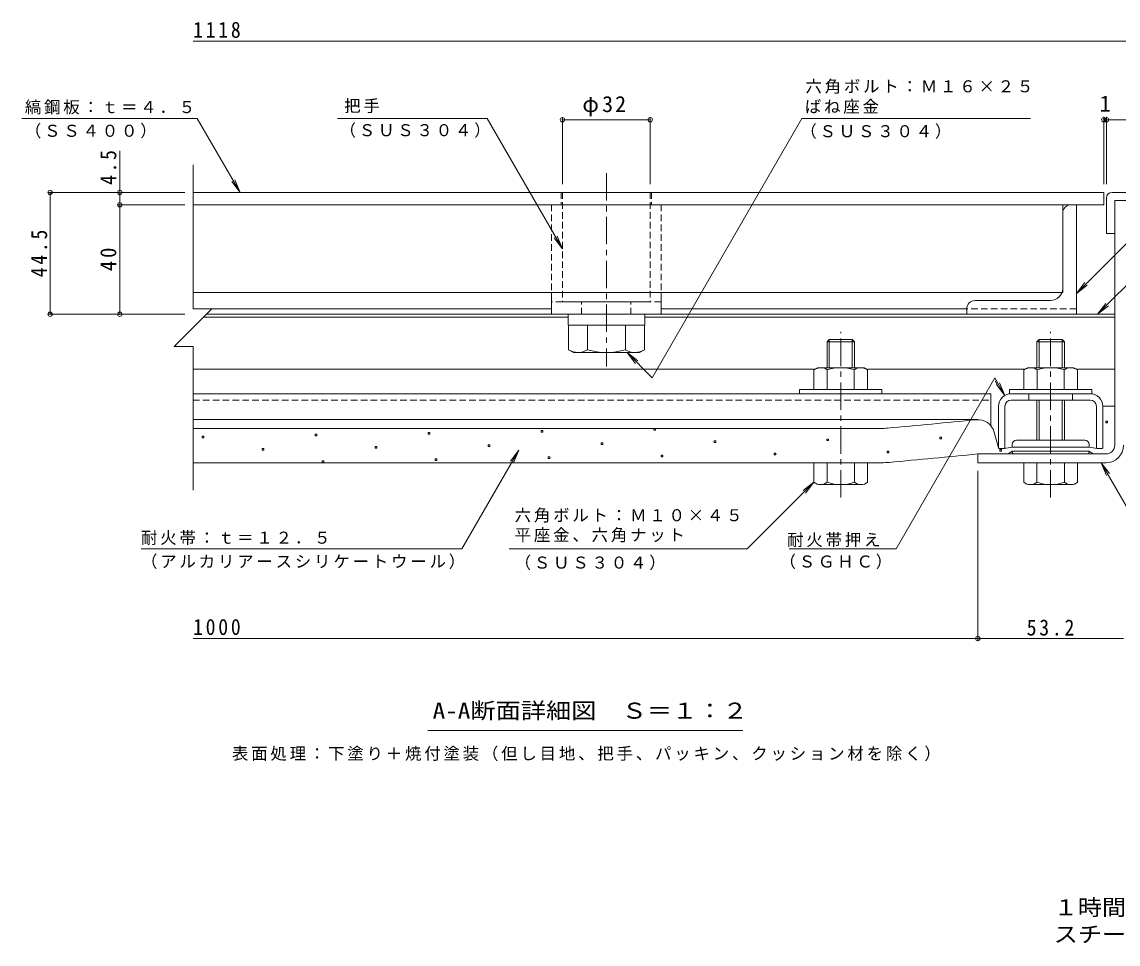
# Model space of a CAD drawing. Units: millimetres on the paper, enlarged 10 times, with parts at other scales. Extents: x -2572 to 2730, y -1962 to 1888.
# Drawn here: x -2383 to -383, y -1962 to -279 of the extents above; entities that cross this region are included whole.
import ezdxf
from ezdxf.enums import TextEntityAlignment as Align

# ---------------------------------------------------------------- set-up
doc = ezdxf.new("R2010")
doc.units = ezdxf.units.MM
doc.header["$LTSCALE"] = 10
doc.header["$PDMODE"] = 32
doc.header["$PDSIZE"] = 8
doc.linetypes.add('CHAIN1', pattern=[8, 5, -1, 1, -1])
doc.linetypes.add('DASHED1', pattern=[1.8, 1.2, -0.6])
for name, color, linetype, lineweight in [('D-2', 7, 'Continuous', 9), ('D-3', 5, 'Continuous', 5), ('D-4', 4, 'Continuous', 9), ('D-5', 3, 'Continuous', 9), ('D-6', 6, 'Continuous', 5), ('D-7', 5, 'Continuous', 5), ('D-8', 5, 'Continuous', 5), ('D-9', 134, 'Continuous', 5), ('D-B', 2, 'Continuous', 9), ('D-C', 5, 'Continuous', 5), ('D-F', 7, 'Continuous', 9), ('F-5_F-5ﾚｲﾔ', 7, 'Continuous', 9)]:
    doc.layers.add(name, color=color, linetype=linetype, lineweight=lineweight)
doc.styles.add('ＭＳ ゴシック', font='')
doc.styles.get('ＭＳ ゴシック').set_extended_font_data('MS Gothic')

msp = doc.modelspace()

# ---------------------------------------------------------------- linework, layer by layer
at = {"layer": 'D-2'}
for p, q in [((-343.66, -314.19), (-2070.44, -314.19)), ((-2382.7, -455.2), (-2062.88, -455.2)), ((-1984.67, -589.95), (-2062.88, -455.2)), ((-1533.57, -455.2), (-1806.83, -455.2)), ((-1533.57, -455.2), (-1396.41, -692.77)), ((-1396.41, -574.95), (-1396.41, -452.33)), ((-1396.41, -457.33), (-1236.41, -457.33)), ((-1236.41, -574.95), (-1236.41, -452.33)), ((-1232.78, -928.23), (-959.68, -455.2)), ((-542.69, -455.2), (-959.68, -455.2)), ((-408.66, -574.95), (-408.66, -452.32)), ((-408.66, -457.32), (-403.66, -457.32)), ((-403.66, -574.95), (-403.66, -452.32)), ((-403.66, -457.32), (-279.31, -457.32)), ((-194.05, -509.88), (-458.66, -774.49)), ((-1984.67, -589.95), (-1999.94, -570.15)), ((-1984.67, -589.95), (-1994.29, -566.87)), ((-1396.41, -692.77), (-1411.63, -672.93)), ((-1396.41, -692.77), (-1405.98, -669.67)), ((-279.25, -671.44), (-420.26, -812.44)), ((-458.66, -774.49), (-443.44, -754.66)), ((-458.66, -774.49), (-438.83, -759.27)), ((-420.26, -812.44), (-405.04, -792.61)), ((-420.26, -812.44), (-400.43, -797.22)), ((-1278.56, -882.45), (-1263.34, -902.28))]:
    msp.add_line(p, q, dxfattribs=at)
at = {"layer": 'D-2', "color": 3}
for p, q in [((-408.66, -589.95), (-2070.44, -589.95)), ((-408.66, -589.95), (-408.66, -612.45)), ((-2070.44, -612.45), (-408.66, -612.45))]:
    msp.add_line(p, q, dxfattribs=at)
at = {"layer": 'D-2', "color": 3, "linetype": 'DASHED1'}
for p, q in [((-1398.91, -589.95), (-1398.91, -612.45)), ((-1233.91, -589.95), (-1233.91, -612.45))]:
    msp.add_line(p, q, dxfattribs=at)
at = {"layer": 'D-2'}
msp.add_lwpolyline([(-1232.78, -928.23), (-1278.56, -882.45), (-1258.73, -897.67)], dxfattribs=at)
for p in [(-1396.41, -457.33), (-1236.41, -457.33), (-408.66, -457.32), (-403.66, -457.32)]:
    msp.add_point(p, dxfattribs=at)
at = {"layer": 'D-3', "color": 4, "lineweight": 9}
for p, q in [((-403.66, -599.95), (-403.66, -664.95)), ((-393.66, -589.95), (-343.66, -589.95)), ((-388.66, -604.95), (-388.66, -664.95)), ((-403.66, -664.95), (-388.66, -664.95))]:
    msp.add_line(p, q, dxfattribs=at)
at = {"layer": 'D-3', "color": 134}
for p, q in [((-388.66, -1051.45), (-388.66, -604.95)), ((-372.66, -604.95), (-388.66, -604.95)), ((-638.66, -1083.45), (-638.66, -1067.45)), ((-638.66, -1067.45), (-404.66, -1067.45)), ((-638.66, -1083.45), (-404.66, -1083.45))]:
    msp.add_line(p, q, dxfattribs=at)
at = {"layer": 'D-3', "color": 6}
for p, q in [((-2051.19, -817.45), (-1386.16, -817.45)), ((-1246.16, -817.45), (-388.66, -817.45)), ((-2070.44, -912.45), (-937.74, -912.45)), ((-839.59, -912.45), (-554.74, -912.45)), ((-456.59, -912.45), (-388.66, -912.45))]:
    msp.add_line(p, q, dxfattribs=at)
at = {"layer": 'D-3'}
for p, q in [((-909.6, -858.45), (-913.66, -862.51)), ((-909.6, -858.45), (-867.72, -858.45)), ((-909.6, -909.95), (-909.6, -858.45)), ((-867.72, -858.45), (-863.66, -862.51)), ((-867.72, -909.95), (-867.72, -858.45)), ((-526.6, -858.45), (-530.66, -862.51)), ((-484.72, -858.45), (-526.6, -858.45)), ((-526.6, -909.95), (-526.6, -858.45)), ((-484.72, -858.45), (-480.66, -862.51)), ((-484.72, -909.95), (-484.72, -858.45)), ((-913.66, -862.51), (-863.66, -862.51)), ((-913.66, -862.51), (-913.66, -909.95)), ((-863.66, -909.95), (-863.66, -862.51)), ((-480.66, -862.51), (-530.66, -862.51)), ((-530.66, -909.95), (-530.66, -862.51)), ((-480.66, -862.51), (-480.66, -909.95)), ((-530.66, -1042.45), (-530.66, -968.95)), ((-526.6, -1042.45), (-526.6, -968.95)), ((-484.72, -1042.45), (-484.72, -968.95)), ((-480.66, -968.95), (-480.66, -1042.45)), ((-937.66, -1083.45), (-839.66, -1083.45)), ((-937.66, -1118.97), (-937.66, -1083.45)), ((-913.66, -1118.97), (-913.66, -1083.45)), ((-863.66, -1118.97), (-863.66, -1083.45)), ((-839.66, -1118.97), (-839.66, -1083.45)), ((-554.66, -1118.97), (-554.66, -1083.45)), ((-456.66, -1083.45), (-554.66, -1083.45)), ((-530.66, -1118.97), (-530.66, -1083.45)), ((-480.66, -1118.97), (-480.66, -1083.45)), ((-456.66, -1118.97), (-456.66, -1083.45)), ((-851.66, -1123.45), (-925.66, -1123.45)), ((-468.66, -1123.45), (-542.66, -1123.45))]:
    msp.add_line(p, q, dxfattribs=at)
at = {"layer": 'D-3', "linetype": 'CHAIN1'}
for p, q in [((-888.66, -1146.94), (-888.66, -844.5)), ((-505.66, -1146.94), (-505.66, -844.5))]:
    msp.add_line(p, q, dxfattribs=at)
at = {"layer": 'D-3', "color": 4, "lineweight": 9}
msp.add_lwpolyline([(-343.66, -589.95), (-343.66, -604.95), (-388.66, -604.95)], dxfattribs=at)
msp.add_arc((-393.66, -599.95), 10, 90, 180, dxfattribs=at)
at = {"layer": 'D-3', "color": 134}
for radius in [16, 32]:
    msp.add_arc((-404.66, -1051.45), radius, 270, 0, dxfattribs=at)
at = {"layer": 'D-3'}
for centre, radius, start, end in [((-925.66, -1105.12), 18.33, 229.1022, 310.89809), ((-888.66, -1051.37), 72.08, 249.70546, 290.29454), ((-851.66, -1105.12), 18.33, 229.10191, 310.8978), ((-542.66, -1105.12), 18.33, 229.1022, 310.89809), ((-505.66, -1051.37), 72.08, 249.70546, 290.29454), ((-468.66, -1105.12), 18.33, 229.10191, 310.8978)]:
    msp.add_arc(centre, radius, start, end, dxfattribs=at)
at = {"layer": 'D-4'}
for p, q in [((-410.66, -980.1), (-388.66, -980.1)), ((-410.66, -1056.2), (-410.66, -980.45)), ((-388.66, -1051.45), (-388.66, -980.1)), ((-638.72, -1004.8), (-2070.44, -1004.8)), ((-2070.44, -1020.95), (-817, -1020.95)), ((-600.66, -1056.2), (-608.61, -1027.66)), ((-599.41, -1057.45), (-600.66, -1056.2)), ((-590.41, -1057.45), (-599.41, -1057.45)), ((-575.66, -1054.95), (-590.41, -1057.45)), ((-435.66, -1054.95), (-575.66, -1054.95)), ((-638.66, -1067.45), (-583.14, -1067.45)), ((-575.66, -1062.45), (-583.14, -1067.45)), ((-575.66, -1062.45), (-435.66, -1062.45)), ((-435.66, -1062.45), (-428.18, -1067.45)), ((-404.66, -1067.45), (-428.18, -1067.45)), ((-814.13, -1083.45), (-2070.44, -1083.45))]:
    msp.add_line(p, q, dxfattribs=at)
at = {"layer": 'D-4', "color": 134, "lineweight": 5}
for p, q in [((-575.66, -1049.95), (-575.66, -1054.95)), ((-575.66, -1054.95), (-435.66, -1054.95)), ((-443.16, -1042.45), (-568.16, -1042.45)), ((-435.66, -1049.95), (-435.66, -1054.95)), ((-575.66, -1062.45), (-435.66, -1062.45)), ((-575.66, -1064.95), (-575.66, -1062.45)), ((-438.16, -1067.45), (-573.16, -1067.45)), ((-435.66, -1064.95), (-435.66, -1062.45))]:
    msp.add_line(p, q, dxfattribs=at)
at = {"layer": 'D-4', "color": 2}
for points in [[(-404.92, -1010.34), (-404.92, -1007.34), (-401.92, -1007.34), (-401.92, -1010.34)], [(-2053.93, -1038.08), (-2053.93, -1035.08), (-2050.93, -1035.08), (-2050.93, -1038.08)], [(-1847.8, -1034.61), (-1847.8, -1031.61), (-1844.8, -1031.61), (-1844.8, -1034.61)], [(-1641.68, -1031.15), (-1641.68, -1028.15), (-1638.68, -1028.15), (-1638.68, -1031.15)], [(-1435.55, -1027.68), (-1435.55, -1024.68), (-1432.55, -1024.68), (-1432.55, -1027.68)], [(-1229.43, -1024.21), (-1229.43, -1021.21), (-1226.43, -1021.21), (-1226.43, -1024.21)], [(-707.64, -1039.69), (-707.64, -1036.69), (-704.64, -1036.69), (-704.64, -1039.69)], [(-1944.4, -1060.5), (-1944.4, -1057.5), (-1941.4, -1057.5), (-1941.4, -1060.5)], [(-1738.27, -1057.03), (-1738.27, -1054.03), (-1735.27, -1054.03), (-1735.27, -1057.03)], [(-1532.15, -1053.56), (-1532.15, -1050.56), (-1529.14, -1050.56), (-1529.14, -1053.56)], [(-1326.02, -1050.09), (-1326.02, -1047.09), (-1323.02, -1047.09), (-1323.02, -1050.09)], [(-1119.89, -1046.63), (-1119.89, -1043.63), (-1116.89, -1043.63), (-1116.89, -1046.63)], [(-913.77, -1043.16), (-913.77, -1040.16), (-910.77, -1040.16), (-910.77, -1043.16)], [(-598.11, -1062.11), (-598.11, -1059.11), (-595.11, -1059.11), (-595.11, -1062.11)], [(-1834.86, -1082.91), (-1834.86, -1079.91), (-1831.86, -1079.91), (-1831.86, -1082.91)], [(-1628.74, -1079.44), (-1628.74, -1076.44), (-1625.74, -1076.44), (-1625.74, -1079.44)], [(-1422.61, -1075.98), (-1422.61, -1072.98), (-1419.61, -1072.98), (-1419.61, -1075.98)], [(-1216.49, -1072.51), (-1216.49, -1069.51), (-1213.49, -1069.51), (-1213.49, -1072.51)], [(-1010.36, -1069.04), (-1010.36, -1066.04), (-1007.36, -1066.04), (-1007.36, -1069.04)], [(-804.23, -1065.57), (-804.23, -1062.57), (-801.23, -1062.57), (-801.23, -1065.57)]]:
    msp.add_lwpolyline(points, close=True, dxfattribs=at)
at = {"layer": 'D-4'}
msp.add_lwpolyline([(-435.66, -1054.95), (-420.91, -1057.45), (-411.91, -1057.45), (-410.66, -1056.2)], dxfattribs=at)
for centre, radius, start, end in [((-3138.66, 24381.51), 25508.96, 275.2529, 275.61726), ((-638.72, -1036.05), 31.25, 15.57156, 95.61726), ((-817, -870.95), 150, 270, 275.2529), ((-404.66, -1051.45), 16, 270, 0), ((-3138.66, 24381.51), 25571.46, 275.24643, 275.6105), ((-814.13, -933.45), 150, 270, 275.24643)]:
    msp.add_arc(centre, radius, start, end, dxfattribs=at)
at = {"layer": 'D-4', "color": 134, "lineweight": 5}
for centre, radius, start, end in [((-568.16, -1049.95), 7.5, 90, 180), ((-443.16, -1049.95), 7.5, 0, 90), ((-573.16, -1064.95), 2.5, 180, 270), ((-438.16, -1064.95), 2.5, 270, 0)]:
    msp.add_arc(centre, radius, start, end, dxfattribs=at)
at = {"layer": 'D-5', "color": 7}
for p, q in [((-2204.09, -589.95), (-2204.09, -513.83)), ((-589.16, -960.53), (-607.56, -928.66)), ((-600.18, -946.44), (-607.22, -934.26)), ((-589.16, -960.53), (-598.73, -937.43)), ((-589.16, -960.53), (-604.38, -940.69)), ((-1580.19, -1240.83), (-1476.11, -1060.55)), ((-1476.11, -1060.55), (-1491.33, -1080.38)), ((-1476.11, -1060.55), (-1485.67, -1083.64)), ((-413.49, -1083.45), (-403.92, -1106.54)), ((-413.49, -1083.45), (-398.27, -1103.28)), ((-248.68, -1368.9), (-413.49, -1083.45)), ((-1059.52, -1240.83), (-937.66, -1118.97)), ((-937.66, -1118.97), (-957.5, -1134.19)), ((-937.66, -1118.97), (-952.88, -1138.81)), ((-1493.87, -1240.83), (-1059.52, -1240.83)), ((-1067.05, -1572.02), (-1642.05, -1572.02))]:
    msp.add_line(p, q, dxfattribs=at)
msp.add_lwpolyline([(-982.94, -1240.83), (-787.79, -1240.83), (-607.56, -928.66)], dxfattribs=at)
at = {"layer": 'D-6'}
for p, q in [((-1416.41, -812.45), (-2046.19, -812.45)), ((-388.66, -812.45), (-1216.41, -812.45))]:
    msp.add_line(p, q, dxfattribs=at)
at = {"layer": 'D-7', "linetype": 'DASHED1'}
for p, q in [((-1416.41, -612.45), (-1416.41, -772.45)), ((-1216.41, -612.45), (-1216.41, -772.45)), ((-1216.41, -789.95), (-1416.41, -789.95)), ((-1361.41, -812.45), (-1361.41, -789.95)), ((-1271.41, -812.45), (-1271.41, -789.95))]:
    msp.add_line(p, q, dxfattribs=at)
at = {"layer": 'D-7'}
for p, q in [((-1416.41, -772.45), (-1416.41, -812.45)), ((-1216.41, -772.45), (-1216.41, -812.45)), ((-1216.41, -812.45), (-1416.41, -812.45))]:
    msp.add_line(p, q, dxfattribs=at)
at = {"layer": 'D-7', "color": 134}
for p, q in [((-963.66, -949.95), (-963.66, -957.45)), ((-813.66, -949.95), (-963.66, -949.95)), ((-813.66, -957.45), (-963.66, -957.45)), ((-813.66, -949.95), (-813.66, -957.45)), ((-580.66, -949.95), (-580.66, -957.45)), ((-430.66, -949.95), (-580.66, -949.95)), ((-430.66, -957.45), (-580.66, -957.45)), ((-430.66, -949.95), (-430.66, -957.45))]:
    msp.add_line(p, q, dxfattribs=at)
at = {"layer": 'D-8'}
for p, q in [((-2070.44, -612.45), (-458.66, -612.45)), ((-458.66, -612.45), (-458.66, -802.45)), ((-1416.41, -802.45), (-2036.19, -802.45)), ((-658.66, -802.45), (-1216.41, -802.45))]:
    msp.add_line(p, q, dxfattribs=at)
at = {"layer": 'D-8', "linetype": 'DASHED1'}
msp.add_line((-458.66, -802.45), (-658.66, -802.45), dxfattribs=at)
at = {"layer": 'D-9'}
for p, q in [((-468.66, -612.45), (-458.66, -612.45)), ((-458.66, -812.45), (-458.66, -612.45)), ((-483.66, -627.45), (-483.66, -764.95)), ((-506.16, -787.45), (-643.66, -787.45)), ((-658.66, -802.45), (-658.66, -812.45)), ((-658.66, -812.45), (-458.66, -812.45))]:
    msp.add_line(p, q, dxfattribs=at)
for centre, radius, start, end in [((-468.66, -627.45), 15, 90, 180), ((-506.16, -764.95), 22.5, 270, 0), ((-643.66, -802.45), 15, 90, 180)]:
    msp.add_arc(centre, radius, start, end, dxfattribs=at)
at = {"layer": 'D-B', "color": 4}
for p, q in [((-2070.44, -612.45), (-483.66, -612.45)), ((-483.66, -612.45), (-483.66, -772.45)), ((-483.66, -772.45), (-2070.44, -772.45))]:
    msp.add_line(p, q, dxfattribs=at)
at = {"layer": 'D-B'}
for p, q in [((-931.16, -909.95), (-846.16, -909.95)), ((-913.2, -913.74), (-913.2, -949.95)), ((-864.12, -913.74), (-864.12, -949.95)), ((-839.59, -913.74), (-846.16, -909.95)), ((-839.59, -913.74), (-839.59, -949.95)), ((-548.16, -909.95), (-463.16, -909.95)), ((-530.2, -913.74), (-530.2, -949.95)), ((-481.12, -913.74), (-481.12, -949.95)), ((-456.59, -913.74), (-463.16, -909.95)), ((-456.59, -913.74), (-456.59, -949.95))]:
    msp.add_line(p, q, dxfattribs=at)
at = {"layer": 'D-B', "color": 7}
for p, q in [((-2070.44, -957.45), (-614.72, -957.45)), ((-614.72, -1016.03), (-614.72, -957.45)), ((-577.66, -957.45), (-433.66, -957.45)), ((-433.66, -968.95), (-577.66, -968.95)), ((-600.66, -1056.2), (-600.66, -980.45)), ((-589.16, -1056.2), (-589.16, -980.45)), ((-422.16, -1056.2), (-422.16, -980.45)), ((-410.66, -1056.2), (-410.66, -980.45)), ((-599.41, -1057.45), (-600.66, -1056.2)), ((-590.41, -1057.45), (-599.41, -1057.45)), ((-590.41, -1057.45), (-589.16, -1056.2)), ((-420.91, -1057.45), (-422.16, -1056.2)), ((-411.91, -1057.45), (-420.91, -1057.45)), ((-411.91, -1057.45), (-410.66, -1056.2))]:
    msp.add_line(p, q, dxfattribs=at)
at = {"layer": 'D-B', "color": 7, "linetype": 'DASHED1'}
for p, q in [((-545.66, -968.95), (-545.66, -957.45)), ((-465.66, -968.95), (-465.66, -957.45)), ((-2070.44, -968.95), (-614.72, -968.95))]:
    msp.add_line(p, q, dxfattribs=at)
at = {"layer": 'D-B'}
for points in [[(-931.16, -909.95), (-937.74, -913.74), (-937.74, -949.95), (-839.59, -949.95)], [(-548.16, -909.95), (-554.74, -913.74), (-554.74, -949.95), (-456.59, -949.95)]]:
    msp.add_lwpolyline(points, dxfattribs=at)
for centre, radius, start, end in [((-923.25, -938.83), 28.97, 94.3844, 120.00002), ((-926.23, -934.15), 24.21, 57.42751, 88.18785), ((-888.66, -991.15), 81.2, 72.4119, 107.58812), ((-851.09, -934.15), 24.21, 91.81216, 122.57251), ((-854.07, -938.83), 28.97, 60, 85.61562), ((-540.25, -938.83), 28.97, 94.3844, 120.00002), ((-543.23, -934.15), 24.21, 57.42751, 88.18785), ((-505.66, -991.15), 81.2, 72.4119, 107.58812), ((-468.09, -934.15), 24.21, 91.81216, 122.57251), ((-471.07, -938.83), 28.97, 60, 85.61562)]:
    msp.add_arc(centre, radius, start, end, dxfattribs=at)
at = {"layer": 'D-B', "color": 7}
for centre, radius, start, end in [((-577.66, -980.45), 23, 90, 180), ((-433.66, -980.45), 23, 0, 90), ((-577.66, -980.45), 11.5, 90, 180), ((-433.66, -980.45), 11.5, 0, 90)]:
    msp.add_arc(centre, radius, start, end, dxfattribs=at)
at = {"layer": 'D-C', "color": 2, "linetype": 'CHAIN1', "lineweight": 9}
msp.add_line((-1316.16, -554.77), (-1316.16, -908.08), dxfattribs=at)
at = {"layer": 'D-C', "color": 2, "linetype": 'DASHED1', "lineweight": 9}
for p, q in [((-1396.16, -589.95), (-1396.16, -789.95)), ((-1236.16, -589.95), (-1396.16, -589.95)), ((-1236.16, -589.95), (-1236.16, -789.95)), ((-1396.16, -789.95), (-1236.16, -789.95))]:
    msp.add_line(p, q, dxfattribs=at)
at = {"layer": 'D-C', "color": 134}
for p, q in [((-1386.16, -812.45), (-1246.16, -812.45)), ((-1246.16, -812.45), (-1246.16, -832.45))]:
    msp.add_line(p, q, dxfattribs=at)
at = {"layer": 'D-C', "linetype": 'DASHED1'}
msp.add_line((-1246.88, -832.45), (-1385.44, -832.45), dxfattribs=at)
at = {"layer": 'D-C'}
for p, q in [((-1385.44, -832.45), (-1385.44, -877.09)), ((-1350.8, -877.09), (-1350.8, -832.45)), ((-1281.52, -877.09), (-1281.52, -832.45)), ((-1246.88, -877.09), (-1246.88, -832.45)), ((-1376.16, -882.45), (-1385.44, -877.09)), ((-1256.16, -882.45), (-1246.88, -877.09)), ((-1376.16, -882.45), (-1256.16, -882.45))]:
    msp.add_line(p, q, dxfattribs=at)
at = {"layer": 'D-C', "color": 134}
msp.add_lwpolyline([(-1386.16, -812.45), (-1386.16, -832.45), (-1246.16, -832.45)], dxfattribs=at)
at = {"layer": 'D-C'}
for centre, radius, start, end in [((-1365, -841.67), 40.89, 240, 265.61574), ((-1369.21, -848.28), 34.18, 271.81354, 302.57069), ((-1316.16, -767.81), 114.64, 252.41203, 287.58795), ((-1263.12, -848.28), 34.18, 237.42929, 268.18645), ((-1267.33, -841.67), 40.89, 274.38425, 299.99998)]:
    msp.add_arc(centre, radius, start, end, dxfattribs=at)
at = {"layer": 'D-F'}
for p, q in [((-2070.44, -539.95), (-2070.44, -802.29)), ((-2085.44, -589.95), (-2334.32, -589.95)), ((-2331.32, -812.45), (-2331.32, -589.95)), ((-2204.09, -612.45), (-2204.09, -589.95)), ((-2085.44, -612.45), (-2209.09, -612.45)), ((-2204.09, -812.45), (-2204.09, -612.45)), ((-2334.32, -812.45), (-2085.44, -812.45)), ((-2070.44, -871.1), (-2104.85, -871.1)), ((-2070.44, -871.1), (-2070.44, -1133.45)), ((-638.67, -1098.45), (-638.67, -1409.34)), ((-2165.43, -1240.83), (-1580.19, -1240.83)), ((-638.67, -1404.34), (-2070.44, -1404.34)), ((-638.67, -1404.34), (-372.66, -1404.34))]:
    msp.add_line(p, q, dxfattribs=at)
msp.add_lwpolyline([(-2070.44, -802.29), (-2036.03, -802.29), (-2104.85, -871.1)], dxfattribs=at)
for p in [(-2331.32, -589.95), (-2204.09, -589.95), (-2204.09, -612.45), (-2331.32, -812.45), (-2204.09, -812.45), (-638.67, -1404.34)]:
    msp.add_point(p, dxfattribs=at)

# ---------------------------------------------------------------- texts
at = {"layer": 'D-2', "color": 2, "style": 'ＭＳ ゴシック'}
msp.add_text('1', height=29.33, dxfattribs=at).set_placement((-416.16, -451.32), align=Align.BOTTOM_LEFT)
at = {"layer": 'D-2', "color": 2, "char_height": 29.33, "attachment_point": 7, "style": 'ＭＳ ゴシック'}
for s, insert in [('\\T1.28;\\W0.9;1118', (-2070.44, -308.19)), ('\\T1.19;φ32', (-1360.16, -451.33))]:
    msp.add_mtext(s, dxfattribs=dict(at, insert=insert))
at = {"layer": 'D-2', "char_height": 21.99, "attachment_point": 7, "style": 'ＭＳ ゴシック'}
for s, insert in [('\\T1.17;六角ボルト：Ｍ１６×２５', (-953.15, -409.85)), ('\\T1.17;把手', (-1794.73, -445.36)), ('\\T1.17;ばね座金', (-954.2, -446.57)), ('\\T1.17;縞鋼板：ｔ＝４．５', (-2377.37, -447.65)), ('\\T1.17;（ＳＳ４００）', (-2377.37, -491.32)), ('\\T1.17;（ＳＵＳ３０４）', (-1803.14, -490.26)), ('\\T1.17;（ＳＵＳ３０４）', (-962.46, -492.13))]:
    msp.add_mtext(s, dxfattribs=dict(at, insert=insert))
at = {"layer": 'D-5', "color": 2, "style": 'ＭＳ ゴシック', "width": 1.15}
msp.add_text('A-A断面詳細図\u3000Ｓ＝１：２', height=29.33, dxfattribs=at).set_placement((-1633.3, -1559.52), align=Align.BOTTOM_LEFT)
at = {"layer": 'D-5', "color": 7, "char_height": 21.99, "attachment_point": 7, "style": 'ＭＳ ゴシック'}
for s, insert in [('\\T1.17;六角ボルト：Ｍ１０×４５', (-1483.72, -1192.84)), ('\\T1.17;耐火帯：ｔ＝１２．５', (-2165.43, -1233.71)), ('\\T1.17;平座金、六角ナット', (-1483.72, -1228.81)), ('\\T1.17;耐火帯押え', (-986.57, -1237.52)), ('\\T1.17;（アルカリアースシリケートウール）', (-2165.43, -1277.51)), ('\\T1.17;（ＳＵＳ３０４）', (-1483.72, -1279.64)), ('\\T1.17;（ＳＧＨＣ）', (-1000.41, -1277.66)), ('\\T1.17;表面処理：下塗り＋焼付塗装（但し目地、把手、パッキン、クッション材を除く）', (-1999.55, -1628.15))]:
    msp.add_mtext(s, dxfattribs=dict(at, insert=insert))
at = {"layer": 'D-F', "color": 2, "char_height": 29.33, "attachment_point": 7, "rotation": 90, "style": 'ＭＳ ゴシック'}
for s, insert in [('\\T1.27;\\W0.9;4.5', (-2210.09, -576.29)), ('\\T1.28;\\W0.9;44.5', (-2336.32, -744.95)), ('\\T1.27;\\W0.95;40', (-2210.09, -733.7))]:
    msp.add_mtext(s, dxfattribs=dict(at, insert=insert))
at = {"layer": 'D-F', "color": 2, "char_height": 29.33, "attachment_point": 7, "style": 'ＭＳ ゴシック'}
for s, insert in [('\\T1.28;\\W0.9;1000', (-2070.44, -1398.34)), ('\\T1.28;\\W0.9;53.2', (-549.41, -1399.34))]:
    msp.add_mtext(s, dxfattribs=dict(at, insert=insert))
at = {"layer": 'F-5_F-5ﾚｲﾔ', "color": 2, "style": 'ＭＳ ゴシック', "width": 1.1}
for s, p in [('１時間遮炎\u3000縞鋼板蓋\u3000屋内用\u3000一般形', (-500.11, -1918.5)), ('スチール製\u3000ステンレス目地\u3000マシンハッチ\u3000Ｓ－１ＥＣ－５００×１０００－Ｌ', (-500.11, -1967.71))]:
    msp.add_text(s, height=29.33, dxfattribs=at).set_placement(p, align=Align.BOTTOM_LEFT)

doc.saveas('drawing.dxf')
